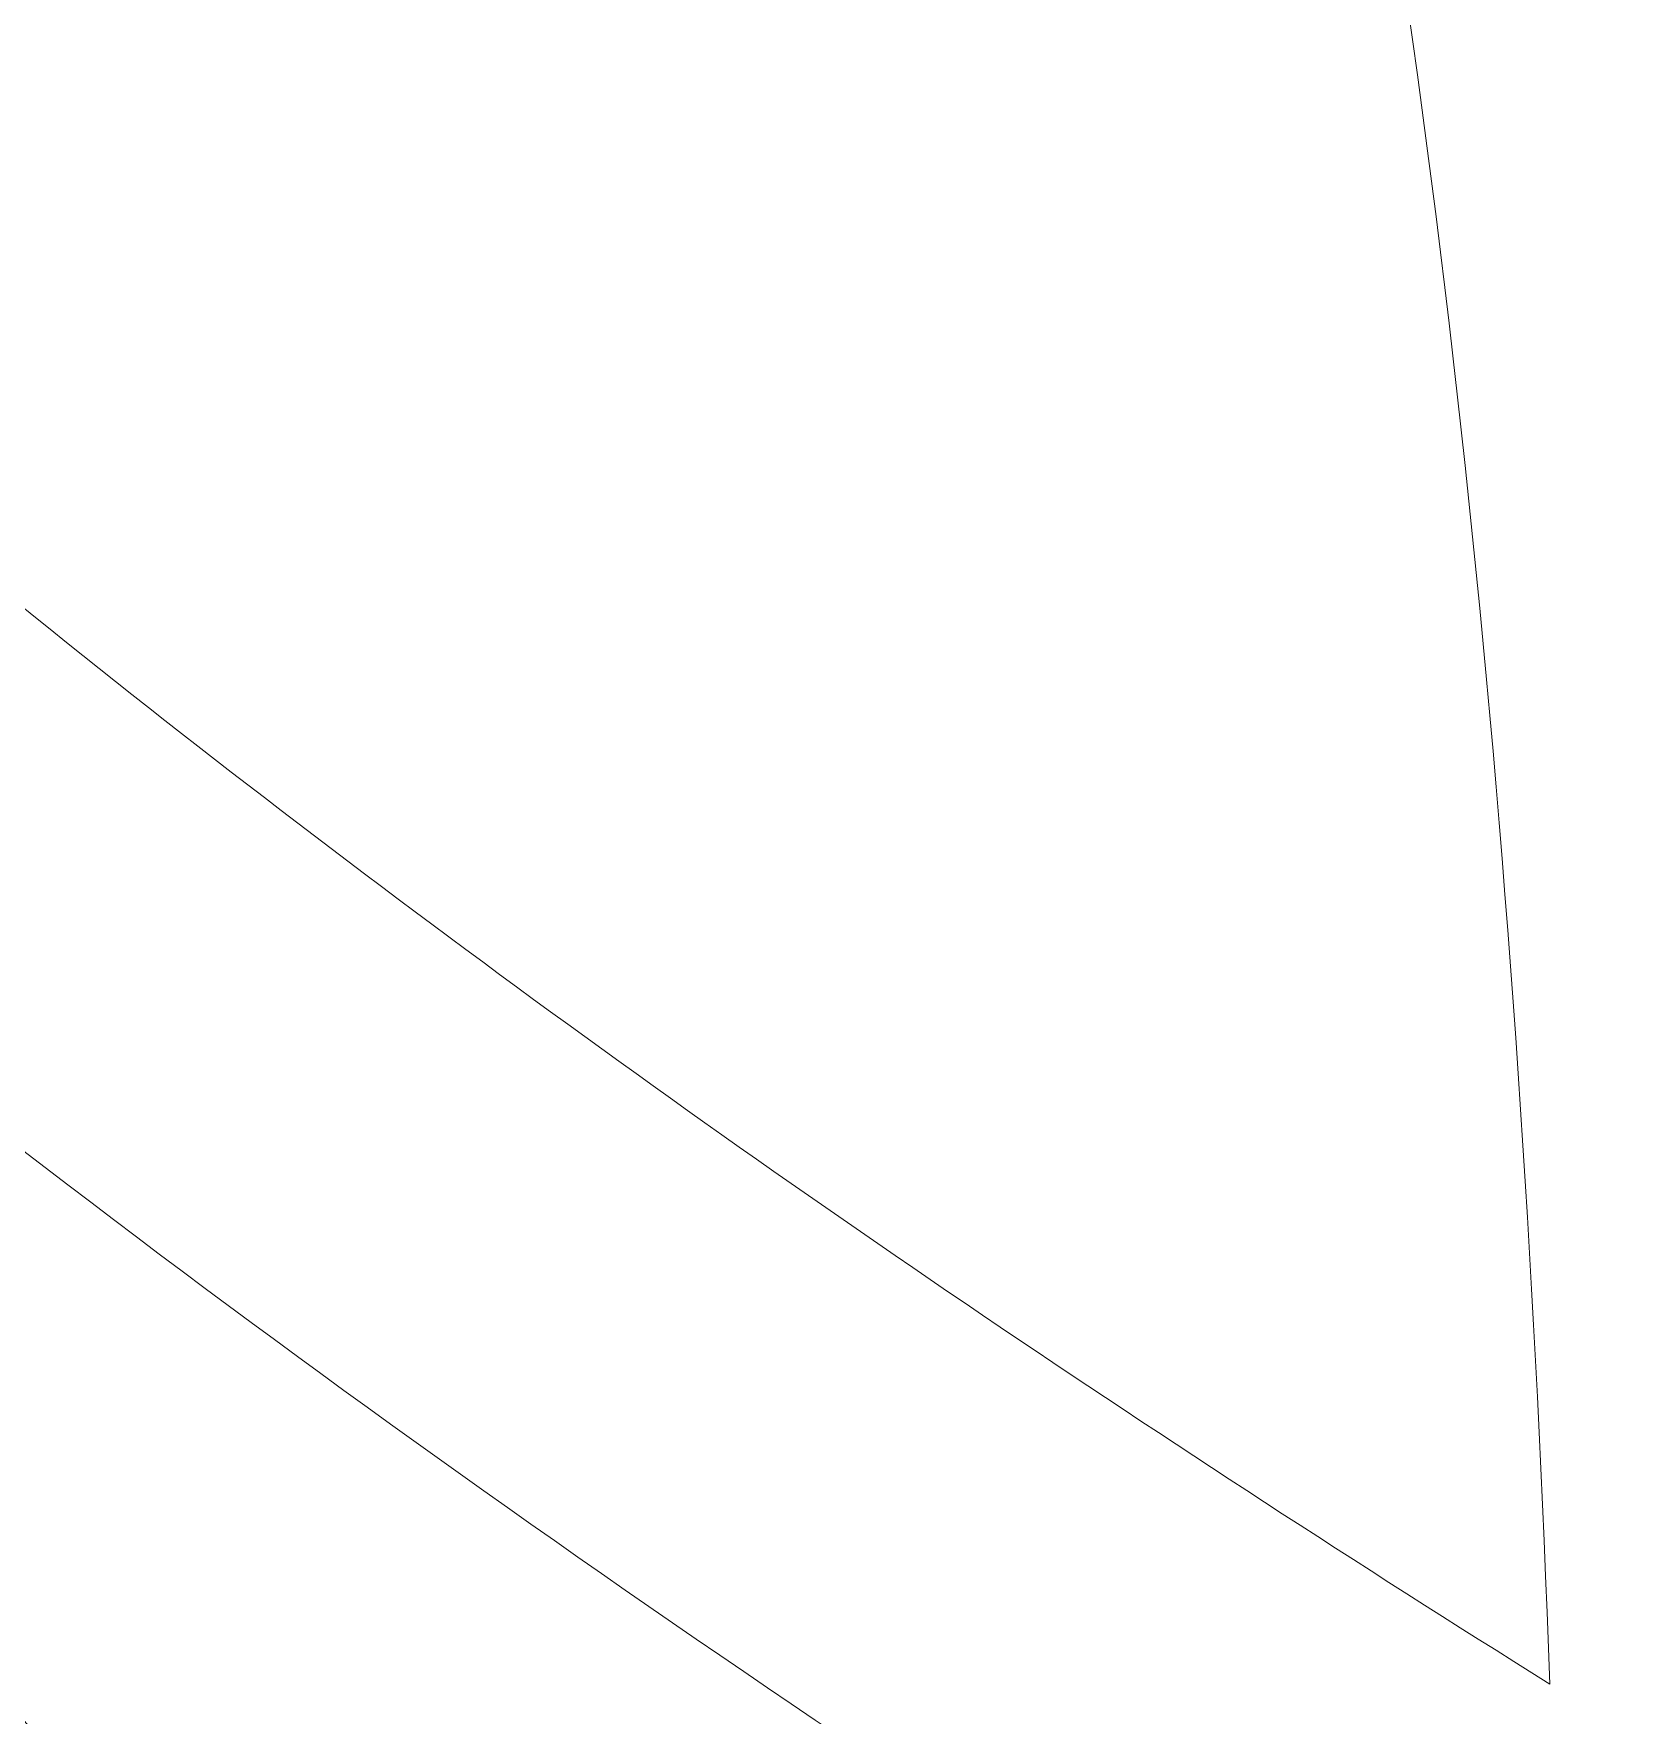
# Model space of a CAD drawing. Extents: x -864 to 2539, y -2536 to -44.
# Drawn here: x 769.63 to 789.84, y -925.33 to -904.08 of the extents above; entities that cross this region are included whole.
import ezdxf

# ---------------------------------------------------------------- set-up
doc = ezdxf.new("R2010")
doc.units = 0
doc.header["$MEASUREMENT"] = 0
doc.layers.add('Layer 1', color=7, linetype='Continuous', lineweight=0)

msp = doc.modelspace()

# ---------------------------------------------------------------- linework, layer by layer
at = {"layer": 'Layer 1'}
for points, knots in [([(978.18, -956.615), (976.98, -952.275), (974.89, -948.625), (971.93, -945.715), (967.19, -941.065), (957.91, -935.055), (943.57, -927.325), (930.41, -920.235), (918.06, -912.845), (906.82, -905.335), (940.44, -868.065), (957.48, -817.305), (957.48, -754.405), (957.48, -712.345), (949.68, -675.185), (934.29, -643.955), (918.86, -612.635), (895.81, -588.145), (865.77, -571.145), (835.78, -554.185), (799.42, -545.585), (757.68, -545.585), (726.93, -545.585), (699.07, -550.465), (674.87, -560.085), (650.63, -569.725), (629.77, -583.845), (612.87, -602.035), (595.97, -620.205), (582.9, -642.535), (574, -668.405), (565.13, -694.195), (560.63, -722.955), (560.63, -753.855), (560.63, -784.205), (564.94, -812.675), (573.45, -838.475), (581.98, -864.345), (594.86, -886.995), (611.75, -905.795), (628.65, -924.635), (649.84, -939.265), (674.73, -949.265), (699.57, -959.255), (728.03, -964.325), (759.33, -964.325), (797.42, -964.325), (830.12, -957.625), (856.54, -944.415), (870.34, -954.305), (883.24, -963.105), (894.9, -970.575), (906.85, -978.245), (917.43, -984.175), (926.34, -988.225), (935.41, -992.335), (943.28, -994.415), (949.73, -994.415), (957.88, -994.415), (964.91, -991.305), (970.64, -985.145), (970.68, -985.105), (970.72, -985.055), (970.76, -985.015), (976.47, -978.825), (979.37, -972.475), (979.37, -966.155), (979.37, -962.675), (978.97, -959.495), (978.18, -956.615)], [0, 0, 0, 0, 1, 1, 1, 2, 2, 2, 3, 3, 3, 4, 4, 4, 5, 5, 5, 6, 6, 6, 7, 7, 7, 8, 8, 8, 9, 9, 9, 10, 10, 10, 11, 11, 11, 12, 12, 12, 13, 13, 13, 14, 14, 14, 15, 15, 15, 16, 16, 16, 17, 17, 17, 18, 18, 18, 19, 19, 19, 20, 20, 20, 21, 21, 21, 22, 22, 22, 23, 23, 23, 23]), ([(788.781, -924.932), (783.955, -921.909), (779.209, -918.727), (774.661, -915.333), (770.114, -911.953), (765.752, -908.359), (761.722, -904.541), (764.804, -904.006), (767.818, -901.767), (770.152, -899.103), (775.286, -898.52), (780.479, -897.548), (785.712, -896.189), (787.554, -905.537), (788.432, -915.256), (788.781, -924.932)], [0, 0, 0, 0, 1, 1, 1, 2, 2, 2, 3, 3, 3, 4, 4, 4, 5, 5, 5, 5]), ([(754.244, -904.687), (764.705, -915.532), (777.618, -924.614), (790.836, -932.608), (795.605, -940.611), (800.696, -948.366), (804.79, -956.658), (801.062, -957.3), (797.268, -957.869), (793.391, -958.343), (783.371, -938.914), (765.806, -923.612), (754.244, -904.687)], [0, 0, 0, 0, 1, 1, 1, 2, 2, 2, 3, 3, 3, 4, 4, 4, 4]), ([(750.094, -908.399), (759.203, -923.142), (771.533, -935.459), (781.874, -949.486), (783.895, -952.226), (785.79, -955.458), (787.466, -958.988), (784.555, -959.274), (781.6, -959.508), (778.611, -959.702), (763.866, -945.78), (754.036, -928.163), (750.094, -908.399)], [0, 0, 0, 0, 1, 1, 1, 2, 2, 2, 3, 3, 3, 4, 4, 4, 4])]:
    msp.add_open_spline(points, degree=3, knots=knots, dxfattribs=at)

doc.saveas('drawing.dxf')
